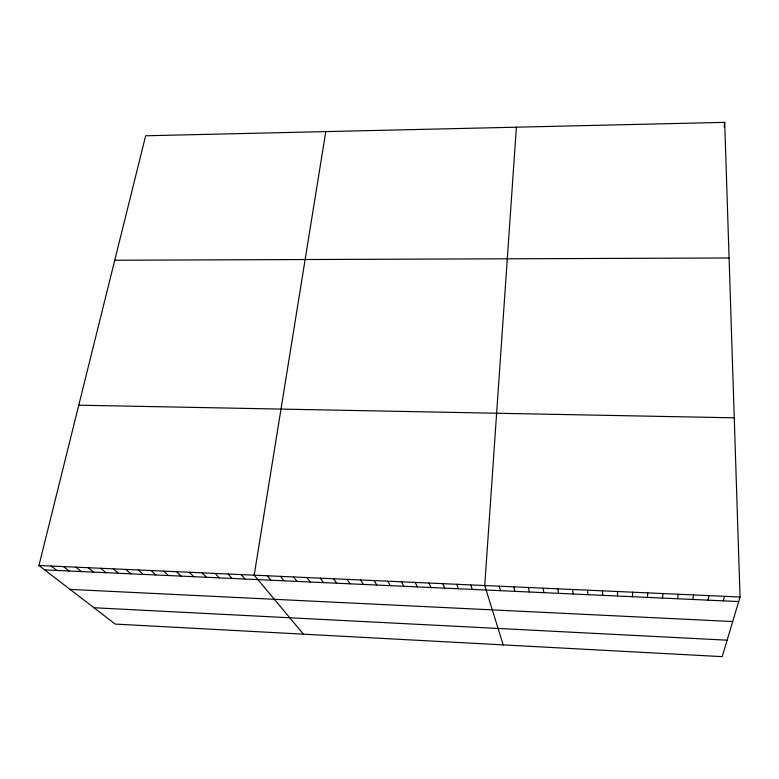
<?xml version="1.0" encoding="UTF-8"?>
<svg xmlns="http://www.w3.org/2000/svg" width="779" height="779" viewBox="0 0 779 779"><rect width="100%" height="100%" fill="white"/><g stroke="black" fill="none" stroke-linecap="round" stroke-linejoin="round"><path stroke-width="1.17" d="M617.513 596.032L617.523 591.514M632.431 596.714L632.606 592.196M516.38 127.191L484.733 585.545L503.195 644.895M647.407 597.396L647.748 592.877M662.462 598.077L662.968 593.559M724.139 126.899L724.694 122.361L145.663 135.78L38.95 565.505L115.214 624.076L722.182 656.639L740.05 597.026L724.694 122.361M677.574 598.769L678.246 594.241M325.788 131.602L254.188 575.184L303.45 634.174M692.755 599.46L693.592 594.932M707.994 600.151L709.007 595.623M723.311 600.852L724.499 596.324M114.756 260.235L729.076 257.976M78.767 405.187L734.256 417.817M38.95 565.505L740.05 597.026M44.676 569.897L738.687 601.554M70.052 589.391L732.698 621.545M93.938 607.737L727.109 640.182M51.219 566.06L56.828 570.452M63.527 566.606L69.029 571.007M75.894 567.161L81.279 571.572M88.3 567.725L93.577 572.127M100.754 568.281L105.915 572.692M113.267 568.845L118.311 573.256M125.828 569.41L130.755 573.821M138.428 569.975L143.239 574.396M151.087 570.549L155.781 574.97M163.794 571.114L168.371 575.545M176.56 571.689L181.01 576.119M189.365 572.263L193.698 576.694M202.228 572.847L206.435 577.278M215.14 573.422L219.23 577.862M228.101 574.006L232.064 578.446M241.12 574.59L244.957 579.031M267.314 575.769L270.897 580.219M280.489 576.363L283.946 580.813M293.712 576.957L297.042 581.407M307.004 577.551L310.198 582.01M320.335 578.154L323.402 582.614M333.724 578.758L336.664 583.218M347.171 579.362L349.975 583.822M360.677 579.966L363.335 584.435M374.232 580.579L376.763 585.048M387.845 581.192L390.24 585.662M401.516 581.806L403.765 586.275M415.236 582.419L417.349 586.899M429.025 583.043L430.991 587.522M442.862 583.666L444.692 588.145M456.757 584.289L458.451 588.778M470.72 584.912L472.259 589.401M499.232 586.197L500.478 590.686M513.789 586.85L514.89 591.349M528.415 587.512L529.36 592.011M543.109 588.164L543.898 592.673M557.861 588.836L558.494 593.335M572.682 589.499L573.149 594.007M587.561 590.17L587.872 594.679M602.508 590.842L602.664 595.351"/></g></svg>
